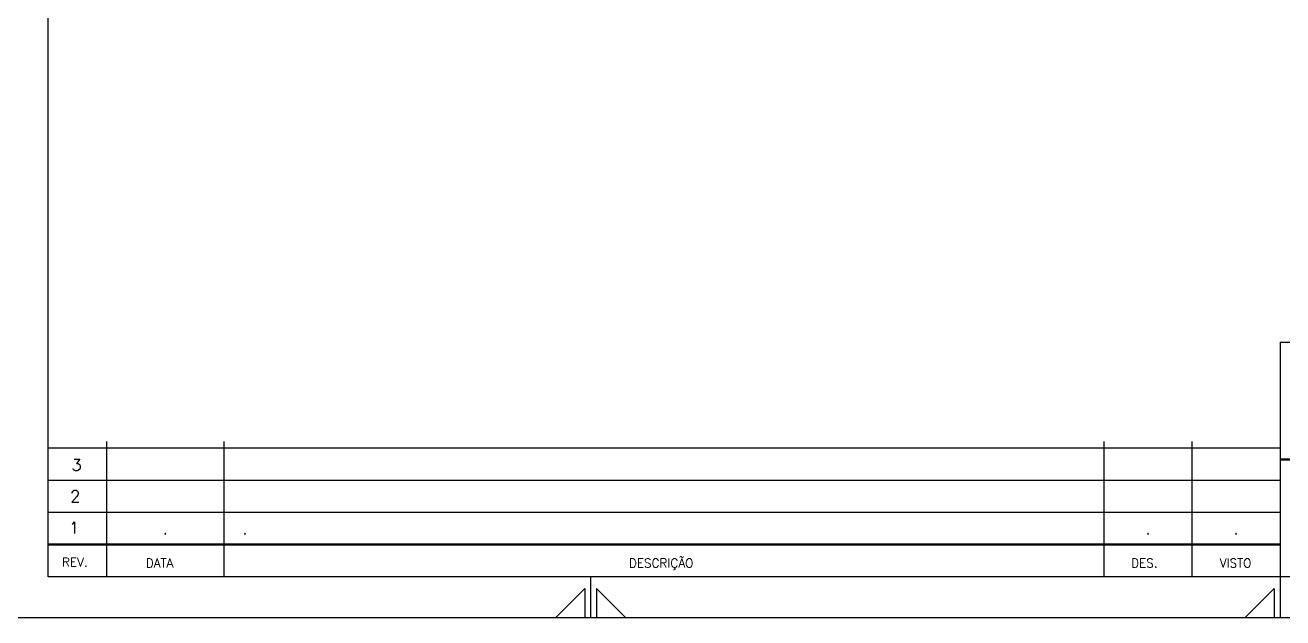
# Model space of a CAD drawing. Header units: millimetres. Extents: x -1019 to 2003, y 2166 to 3651.
# Drawn here: x 8 to 1080, y 2166 to 2671 of the extents above; entities that cross this region are included whole.
import ezdxf
from ezdxf.enums import TextEntityAlignment as Align

# ---------------------------------------------------------------- set-up
doc = ezdxf.new("R2010")
doc.units = ezdxf.units.MM
doc.header["$LTSCALE"] = 30
for name, color, linetype in [('60CL', 2, 'Continuous'), ('80CL', 2, 'Continuous'), ('CONT2', 2, 'Continuous'), ('CONT6', 6, 'Continuous')]:
    doc.layers.add(name, color=color, linetype=linetype)
doc.layers.add('CONT3', color=3, linetype='Continuous', lineweight=25)
doc.layers.add('CONT5', color=5, linetype='Continuous', lineweight=50)
doc.styles.add('60CL', font='romans.shx', dxfattribs={"height": 7.5})
doc.styles.add('80CL', font='romans.shx', dxfattribs={"height": 10})

msp = doc.modelspace()

# ---------------------------------------------------------------- linework, layer by layer
at = {"layer": '60CL'}
for p, q in [((490, 2165.85), (490, 2200.85)), ((485, 2190.85), (460, 2165.85)), ((485, 2190.85), (460, 2165.85)), ((485, 2190.85), (485, 2165.85)), ((485, 2190.85), (485, 2165.85)), ((495, 2190.85), (520, 2165.85)), ((495, 2190.85), (520, 2165.85)), ((495, 2190.85), (495, 2165.85)), ((495, 2190.85), (495, 2165.85)), ((1072.5, 2190.85), (1047.5, 2165.85)), ((1072.5, 2190.85), (1047.5, 2165.85)), ((1072.5, 2190.85), (1072.5, 2165.85)), ((1072.5, 2190.85), (1072.5, 2165.85))]:
    msp.add_line(p, q, dxfattribs=at)
at = {"layer": 'CONT2'}
for p, q in [((27.5, 2310.85), (1077.5, 2310.85)), ((27.5, 2283.35), (1077.5, 2283.35)), ((27.5, 2255.85), (1077.5, 2255.85)), ((1077.5, 2200.85), (1077.5, 2165.85)), ((2002.5, 2165.85), (-97.5, 2165.85)), ((2002.5, 2165.85), (-97.5, 2165.85))]:
    msp.add_line(p, q, dxfattribs=at)
at = {"layer": 'CONT3'}
for p, q in [((77.5, 2200.85), (77.5, 2316.16)), ((177.5, 2200.85), (177.5, 2316.16)), ((927.5, 2200.85), (927.5, 2316.16)), ((1002.5, 2200.85), (1002.5, 2316.16))]:
    msp.add_line(p, q, dxfattribs=at)
at = {"layer": 'CONT5'}
for p, q in [((1077.5, 2300.85), (1592.5, 2300.85)), ((27.5, 2228.35), (1077.5, 2228.35))]:
    msp.add_line(p, q, dxfattribs=at)
at = {"layer": 'CONT6'}
for p, q in [((27.5, 2200.85), (27.5, 3615.85)), ((1077.5, 2400.85), (1967.5, 2400.85)), ((1077.5, 2400.85), (1077.5, 2200.85)), ((1967.5, 2200.85), (27.5, 2200.85))]:
    msp.add_line(p, q, dxfattribs=at)

# ---------------------------------------------------------------- texts
at = {"layer": '60CL', "style": '60CL'}
for s, p in [('REV.', (39.34, 2209.63)), ('DATA', (110.84, 2208.82)), ('DESCRIÇÃO', (522.53, 2208.82)), ('DES.', (950.56, 2208.82)), ('VISTO', (1026.05, 2208.82))]:
    msp.add_text(s, height=7.5, dxfattribs=at).set_placement(p)
at = {"layer": '80CL', "color": 3, "linetype": 'Continuous', "style": '80CL'}
for s, p in [('3', (51.87, 2296.17)), ('2', (50.68, 2269.61)), ('1', (49.73, 2242.75)), ('.', (965, 2242.1)), ('.', (1040, 2242.1))]:
    msp.add_text(s, height=10, dxfattribs=at).set_placement(p, align=Align.MIDDLE)
msp.add_text('.', height=10, dxfattribs=at).set_placement((127.5, 2242.1), align=Align.MIDDLE_CENTER)
msp.add_text('.', height=10, dxfattribs=at).set_placement((193.11, 2242.1), align=Align.MIDDLE_LEFT)
msp.add_text('.', height=10, dxfattribs=at).set_placement((193.11, 2242.1), align=Align.MIDDLE_LEFT)

doc.saveas('drawing.dxf')
